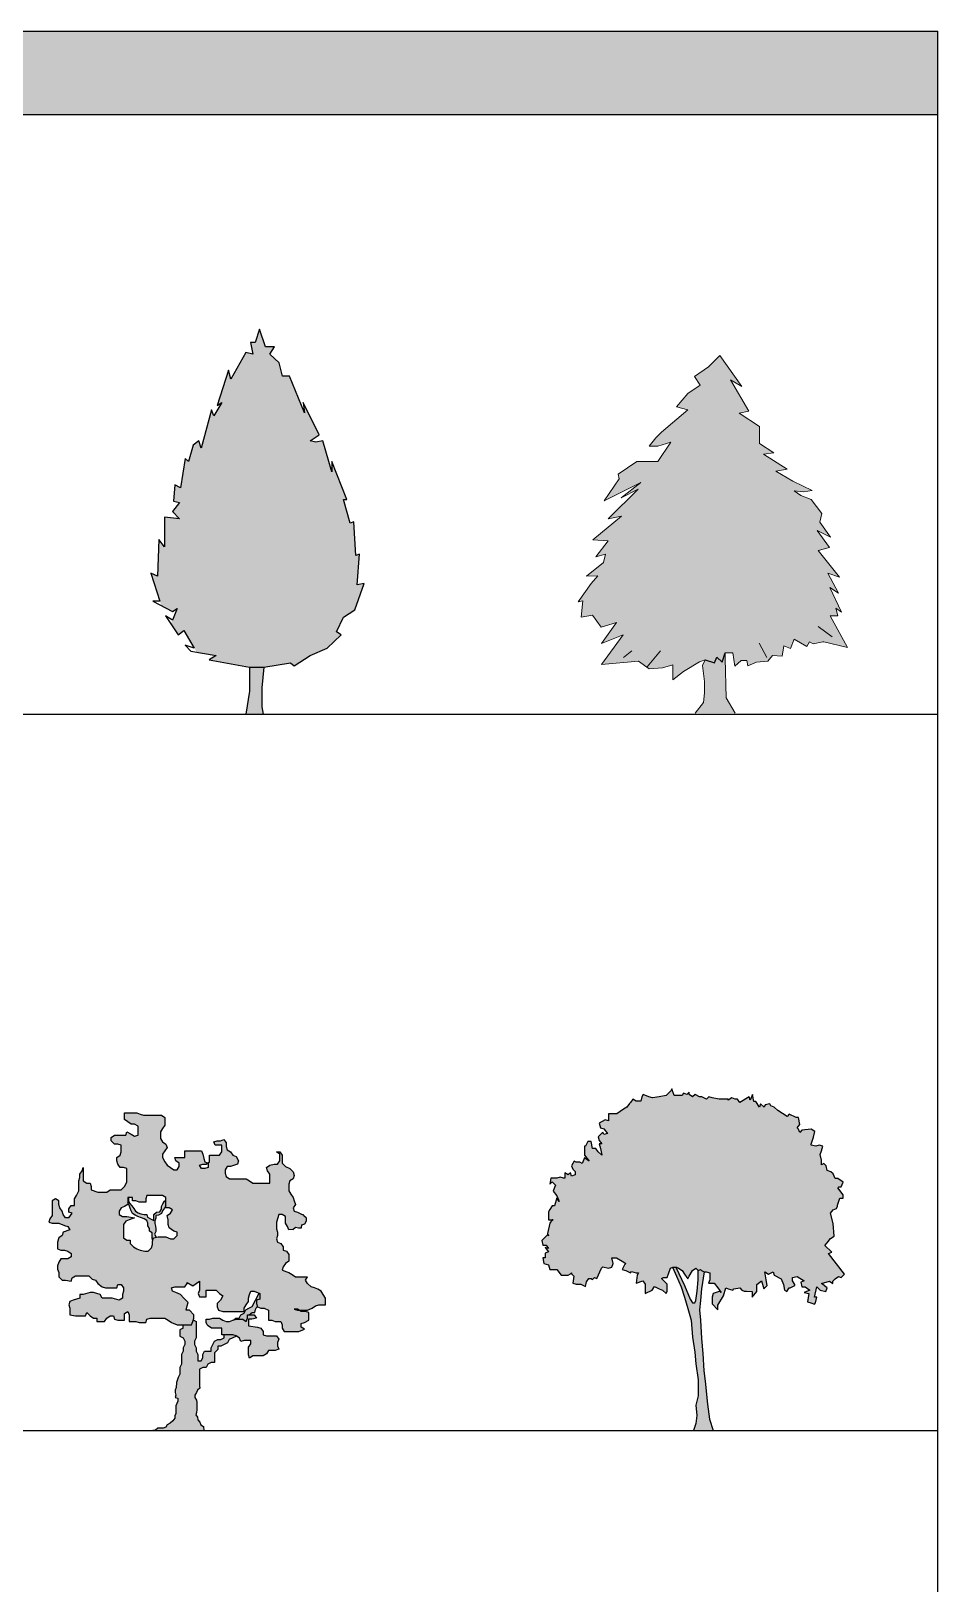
# Model space of a CAD drawing. Header units: millimetres. Extents: x 25265 to 188445, y 114168 to 192046.
# Drawn here: x 165707 to 188445, y 153107 to 192046 of the extents above; entities that cross this region are included whole.
import ezdxf

# ---------------------------------------------------------------- set-up
doc = ezdxf.new("R2010")
doc.units = ezdxf.units.MM
doc.layers.add('www.cad-blocks.net', color=7, linetype='Continuous')

# ---------------------------------------------------------------- blocks, each defined once
blk = doc.blocks.new('A$C2FC50018')
h = blk.add_hatch(color=256)
h.set_gradient(color1=(42, 68, 34), color2=(61, 47, 0), tint=1, name='INVCYLINDER')
h.paths.add_polyline_path([(748, 5677), (604, 5751), (575, 5345), (719, 5309), (546, 5087), (719, 4903), (345, 4940), (345, 4203), (201, 4387), (173, 3465), (0, 3539), (266, 2728), (546, 2581), (661, 2654), (509, 2265), (690, 1991), (834, 2101), (1151, 1560), (1639, 1475), (1467, 1364), (2477, 1183), (2837, 1183), (3508, 1290), (3594, 1217), (3997, 1475), (4428, 1659), (4773, 1991), (4658, 2064), (4831, 2433), (5119, 2617), (5349, 3281), (5176, 3244), (5234, 4018), (5147, 3981), (5090, 4829), (5004, 4792), (4831, 5382), (4917, 5382), (4543, 6341), (4543, 6083), (4313, 6857), (4141, 6820), (3997, 6857), (4227, 7004), (3825, 7815), (3853, 7557), (3479, 8479), (3307, 8479), (3221, 8811), (2991, 9032), (3106, 9216), (2876, 9216), (2732, 9659), (2617, 9327), (2502, 9327), (2559, 9032), (2387, 9069), (2013, 8405), (1955, 8626), (1668, 7742), (1783, 7815), (1582, 7484), (1524, 7631), (1265, 6673), (1208, 6857), (1064, 6746), (949, 6341), (863, 6415)])
h = blk.add_hatch(color=256)
h.set_gradient(color1=(107, 54, 0), one_color=1, tint=1, name='INVCYLINDER')
h.paths.add_polyline_path([(2837, 1183), (2477, 1183), (2477, 583), (2387, 0), (2818, 0), (2789, 184), (2789, 664)])
blk.add_lwpolyline([(2477, 1183), (2837, 1183), (3508, 1290), (3594, 1217), (3997, 1475), (4428, 1659), (4773, 1991), (4658, 2064), (4831, 2433), (5119, 2617), (5349, 3281), (5176, 3244), (5234, 4018), (5147, 3981), (5090, 4829), (5004, 4792), (4831, 5382), (4917, 5382), (4543, 6341), (4543, 6083), (4313, 6857), (4141, 6820), (3997, 6857), (4227, 7004), (3825, 7815), (3853, 7557), (3479, 8479), (3307, 8479), (3221, 8811), (2991, 9032), (3106, 9216), (2876, 9216), (2732, 9659), (2617, 9327), (2502, 9327), (2559, 9032), (2387, 9069), (2013, 8405), (1955, 8626), (1668, 7742), (1783, 7815), (1582, 7484), (1524, 7631), (1265, 6673), (1208, 6857), (1064, 6746), (949, 6341), (863, 6415), (748, 5677), (604, 5751), (575, 5345), (719, 5309), (546, 5087), (719, 4903), (345, 4940), (345, 4203), (201, 4387), (173, 3465), (0, 3539), (230, 2839), (58, 2839), (546, 2581), (661, 2654), (546, 2359), (374, 2470), (690, 1991), (834, 2101), (1093, 1659), (863, 1733), (1006, 1585), (1639, 1475), (1467, 1364)], close=True)
for points in [[(2477, 1183), (2477, 583), (2387, 0)], [(2837, 1183), (2789, 664), (2789, 184), (2818, 0)]]:
    blk.add_lwpolyline(points)
blk = doc.blocks.new('A$C4B735F66')
h = blk.add_hatch(color=256)
h.set_gradient(color1=(42, 68, 34), color2=(61, 47, 0), tint=1, name='INVCYLINDER')
h.paths.add_polyline_path([(753, 4872), (1086, 4943), (369, 4345), (757, 4320), (447, 3916), (685, 3986), (639, 3775), (213, 3438), (499, 3440), (330, 3248), (0, 2789), (122, 2817), (78, 2408), (363, 2458), (584, 2154), (964, 2272), (587, 1745), (1130, 1967), (591, 1221), (1516, 1303), (1783, 1114), (2117, 1138), (2375, 1214), (2378, 833), (2642, 1046), (3042, 1288), (3184, 1337), (3420, 1260), (3482, 1403), (3612, 1277), (3687, 1511), (3878, 1512), (3928, 1179), (4090, 1323), (4233, 1324), (4261, 1182), (4472, 1279), (4758, 1301), (4879, 1445), (5117, 1427), (5163, 1686), (5327, 1619), (5420, 1858), (5735, 1670), (5802, 1786), (5898, 1739), (6151, 1792), (6757, 1650), (6322, 2437), (6512, 2438), (6463, 2629), (6607, 2534), (6316, 3152), (6535, 3011), (6266, 3506), (6552, 3412), (6023, 4076), (6308, 4153), (5998, 4579), (6333, 4412), (6065, 4791), (6111, 5009), (5849, 5361), (5583, 5454), (5419, 5576), (5657, 5550), (5868, 5579), (5390, 5814), (4959, 6069), (5244, 6119), (4649, 6496), (4907, 6525), (4551, 6760), (4548, 7189), (4042, 7519), (4280, 7569), (3824, 8355), (4111, 8187), (3554, 8972), (3270, 8684), (2918, 8443), (3062, 8226), (2751, 8013), (2467, 7677), (2754, 7604), (2091, 7048), (1949, 6903), (1787, 6691), (1999, 6693), (2331, 6791), (2002, 6311), (1477, 6307), (1003, 5990), (1031, 5875), (654, 5320), (1577, 5784), (1083, 5399), (1510, 5613)])
h = blk.add_hatch(color=256)
h.set_gradient(color1=(107, 54, 0), one_color=1, tint=1, name='INVCYLINDER')
h.paths.add_polyline_path([(3168, 792), (3170, 506), (3145, 267), (2936, 0), (3937, 0), (3716, 387), (3688, 1368), (3687, 1511), (3612, 1277), (3482, 1403), (3420, 1260), (3184, 1337), (3117, 1193)])
at = {"lineweight": 0}
for p, q in [((3270, 8684), (3554, 8972)), ((3554, 8972), (4111, 8187)), ((2918, 8443), (3270, 8684)), ((2751, 8013), (3062, 8226)), ((3062, 8226), (2918, 8443)), ((3824, 8355), (4280, 7569)), ((4111, 8187), (3824, 8355)), ((2467, 7677), (2751, 8013)), ((2091, 7048), (2754, 7604)), ((2754, 7604), (2467, 7677)), ((4280, 7569), (4042, 7519)), ((4042, 7519), (4548, 7189)), ((1949, 6903), (2091, 7048)), ((4548, 7189), (4551, 6760)), ((1787, 6691), (1949, 6903)), ((1999, 6693), (1787, 6691)), ((2331, 6791), (1999, 6693)), ((2002, 6311), (2331, 6791)), ((4551, 6760), (4907, 6525)), ((1003, 5990), (1477, 6307)), ((1477, 6307), (2002, 6311)), ((4907, 6525), (4649, 6496)), ((4649, 6496), (5244, 6119)), ((654, 5320), (1031, 5875)), ((1031, 5875), (1003, 5990)), ((5244, 6119), (4959, 6069)), ((4959, 6069), (5390, 5814)), ((1577, 5784), (654, 5320)), ((753, 4872), (1510, 5613)), ((1083, 5399), (1577, 5784)), ((1510, 5613), (1083, 5399)), ((5390, 5814), (5868, 5579)), ((5419, 5576), (5583, 5454)), ((5657, 5550), (5419, 5576)), ((5583, 5454), (5849, 5361)), ((5868, 5579), (5657, 5550)), ((5849, 5361), (6111, 5009)), ((369, 4345), (1086, 4943)), ((1086, 4943), (753, 4872)), ((6111, 5009), (6065, 4791)), ((6065, 4791), (6333, 4412)), ((757, 4320), (369, 4345)), ((447, 3916), (757, 4320)), ((5998, 4579), (6308, 4153)), ((6333, 4412), (5998, 4579)), ((685, 3986), (447, 3916)), ((639, 3775), (685, 3986)), ((6308, 4153), (6023, 4076)), ((6023, 4076), (6552, 3412)), ((213, 3438), (639, 3775)), ((6266, 3506), (6535, 3011)), ((6552, 3412), (6266, 3506)), ((0, 2789), (330, 3248)), ((499, 3440), (213, 3438)), ((330, 3248), (499, 3440)), ((6316, 3152), (6607, 2534)), ((6535, 3011), (6316, 3152)), ((122, 2817), (0, 2789)), ((78, 2408), (122, 2817)), ((363, 2458), (78, 2408)), ((584, 2154), (363, 2458)), ((6512, 2438), (6322, 2437)), ((6322, 2437), (6757, 1650)), ((6463, 2629), (6512, 2438)), ((6607, 2534), (6463, 2629)), ((964, 2272), (584, 2154)), ((587, 1745), (964, 2272)), ((587, 1745), (1130, 1967)), ((591, 1221), (1130, 1967)), ((6017, 2169), (6373, 1913)), ((1138, 1392), (1351, 1560)), ((1735, 1162), (2066, 1566)), ((4543, 1756), (4736, 1396)), ((5163, 1686), (5117, 1427)), ((5327, 1619), (5163, 1686)), ((5420, 1858), (5327, 1619)), ((5735, 1670), (5420, 1858)), ((5802, 1786), (5735, 1670)), ((5898, 1739), (5802, 1786)), ((6136, 1789), (5898, 1739)), ((6163, 1789), (6136, 1789)), ((6757, 1650), (6163, 1789)), ((1516, 1303), (591, 1221)), ((1783, 1114), (1516, 1303)), ((2375, 1214), (2117, 1138)), ((2378, 833), (2375, 1214)), ((3042, 1288), (2642, 1046)), ((3184, 1337), (3042, 1288)), ((3117, 1193), (3184, 1337)), ((3168, 792), (3117, 1193)), ((3878, 1512), (3687, 1511)), ((3687, 1511), (3688, 1368)), ((3688, 1368), (3716, 387)), ((3928, 1179), (3878, 1512)), ((4090, 1323), (3928, 1179)), ((4233, 1324), (4090, 1323)), ((4261, 1182), (4233, 1324)), ((4472, 1279), (4261, 1182)), ((4758, 1301), (4472, 1279)), ((4879, 1445), (4758, 1301)), ((5117, 1427), (4879, 1445)), ((2117, 1138), (1783, 1114)), ((2642, 1046), (2378, 833)), ((3170, 506), (3168, 792)), ((3145, 267), (3170, 506)), ((2936, 0), (3145, 267)), ((3716, 387), (3937, 0))]:
    blk.add_line(p, q, dxfattribs=at)
for p, q in [((3184, 1337), (3420, 1260)), ((3420, 1260), (3482, 1403)), ((3482, 1403), (3612, 1277)), ((3612, 1277), (3687, 1511))]:
    blk.add_line(p, q)
blk = doc.blocks.new('A$C5DE01B51')
h = blk.add_hatch(color=256)
h.set_gradient(color1=(42, 68, 34), color2=(61, 47, 0), tint=1, name='INVSPHERICAL')
h.paths.add_polyline_path([(5710, 5227), (5766, 5422), (5850, 5422), (5934, 5366), (5934, 5199), (5990, 5115), (6018, 5031), (6120, 5044), (6192, 5101), (6264, 5087), (6335, 5087), (6350, 5159), (6422, 5187), (6465, 5259), (6465, 5331), (6393, 5388), (6382, 5422), (6354, 5422), (6242, 5478), (6158, 5506), (6130, 5590), (6186, 5674), (6158, 5758), (6130, 5842), (6074, 5926), (6018, 6010), (6018, 6177), (6046, 6261), (6130, 6317), (6158, 6401), (6130, 6485), (6046, 6569), (5934, 6625), (5850, 6709), (5850, 6904), (5794, 6988), (5710, 6988), (5794, 6932), (5794, 6765), (5738, 6681), (5654, 6681), (5542, 6653), (5458, 6597), (5486, 6513), (5542, 6429), (5542, 6205), (5122, 6205), (5038, 6261), (4954, 6317), (4534, 6317), (4450, 6373), (4422, 6457), (4422, 6541), (4478, 6625), (4562, 6625), (4730, 6681), (4758, 6765), (4702, 6876), (4618, 6904), (4562, 6988), (4478, 7044), (4450, 7128), (4450, 7212), (4394, 7296), (4310, 7268), (4226, 7268), (4142, 7240), (4170, 7156), (4338, 7156), (4338, 6988), (4282, 6904), (4030, 6904), (4030, 6737), (3993, 6712), (4002, 6709), (4002, 6597), (3918, 6569), (3835, 6569), (3779, 6653), (3862, 6681), (3946, 6681), (3993, 6712), (3918, 6737), (3890, 6821), (3862, 6932), (3835, 7016), (3415, 7016), (3415, 6849), (3163, 6849), (3191, 6765), (3275, 6709), (3275, 6625), (3219, 6541), (3135, 6541), (2967, 6653), (2911, 6737), (2855, 6849), (2855, 6932), (2911, 7016), (2967, 7100), (2939, 7184), (2855, 7240), (2799, 7324), (2799, 7492), (2855, 7576), (2911, 7659), (2911, 7855), (2827, 7911), (2379, 7911), (2295, 7939), (2211, 7967), (1903, 7967), (1903, 7799), (1987, 7743), (2071, 7687), (2155, 7687), (2239, 7631), (2239, 7408), (2155, 7380), (2071, 7436), (1959, 7492), (1931, 7408), (1651, 7408), (1567, 7352), (1567, 7268), (1651, 7184), (1735, 7184), (1819, 7156), (1819, 6988), (1791, 6904), (1707, 6849), (1707, 6765), (1735, 6681), (1791, 6597), (1875, 6597), (1959, 6569), (1959, 6233), (1903, 6121), (1819, 6038), (1539, 6038), (1455, 5982), (1232, 5982), (1064, 6038), (1064, 6121), (1036, 6205), (952, 6205), (868, 6261), (868, 6597), (840, 6513), (784, 6429), (784, 6345), (756, 6261), (756, 6010), (700, 5898), (644, 5814), (644, 5646), (560, 5646), (504, 5562), (504, 5478), (588, 5450), (504, 5338), (420, 5338), (364, 5422), (336, 5506), (280, 5590), (252, 5674), (252, 5758), (168, 5814), (84, 5758), (84, 5394), (28, 5311), (0, 5227), (84, 5199), (252, 5199), (392, 5143), (476, 5115), (532, 5031), (364, 4975), (336, 4891), (252, 4835), (224, 4723), (224, 4556), (308, 4528), (392, 4528), (476, 4500), (560, 4444), (560, 4360), (476, 4304), (308, 4304), (252, 4220), (224, 4136), (224, 4052), (252, 3968), (252, 3856), (336, 3773), (420, 3773), (560, 3745), (588, 3828), (672, 3884), (1008, 3884), (1092, 3801), (1176, 3773), (1232, 3689), (1343, 3605), (1427, 3577), (1707, 3577), (1735, 3661), (1819, 3661), (1875, 3577), (1875, 3493), (1847, 3409), (1847, 3325), (1763, 3269), (1595, 3325), (1343, 3325), (1287, 3409), (1120, 3465), (1036, 3465), (868, 3409), (784, 3409), (784, 3325), (616, 3269), (532, 3241), (504, 3157), (532, 3073), (532, 2906), (672, 2878), (924, 2878), (952, 2962), (1036, 2878), (1120, 2822), (1204, 2822), (1204, 2738), (1399, 2738), (1455, 2822), (1539, 2878), (1623, 2878), (1651, 2794), (1735, 2766), (1903, 2766), (1903, 2934), (1987, 2990), (2015, 2906), (2015, 2738), (2183, 2738), (2267, 2710), (2435, 2710), (2463, 2794), (2547, 2822), (2911, 2822), (2995, 2766), (3079, 2710), (3219, 2654), (3583, 2654), (3611, 2738), (3639, 2822), (3639, 2906), (3527, 3018), (3443, 3018), (3471, 3129), (3499, 3213), (3387, 3325), (3303, 3409), (3191, 3465), (3107, 3493), (3079, 3577), (3163, 3605), (3415, 3605), (3471, 3689), (3471, 3717), (3618, 3629), (3779, 3745), (3779, 3521), (3751, 3437), (3779, 3353), (3946, 3353), (3946, 3521), (4198, 3521), (4282, 3437), (4366, 3381), (4310, 3269), (4226, 3185), (4226, 3101), (4254, 3018), (4366, 2990), (4898, 2990), (4898, 3073), (4954, 3157), (5010, 3241), (5010, 3325), (5038, 3409), (5066, 3493), (5150, 3493), (5290, 3437), (5290, 3297), (5206, 3269), (5206, 3185), (5234, 3101), (5318, 3073), (5402, 3073), (5514, 3018), (5514, 2766), (5598, 2766), (5682, 2738), (5822, 2738), (5850, 2654), (5850, 2570), (5906, 2486), (6270, 2486), (6410, 2542), (6326, 2598), (6326, 2682), (6410, 2710), (6521, 2766), (6521, 2962), (6437, 2990), (6326, 2990), (6284, 3018), (6242, 3018), (6158, 3045), (6242, 3045), (6284, 3018), (6493, 3018), (6605, 3073), (6689, 3129), (6773, 3157), (6941, 3157), (6941, 3325), (6885, 3409), (6829, 3493), (6745, 3549), (6661, 3577), (6577, 3605), (6493, 3689), (6437, 3773), (6493, 3856), (6186, 3856), (6102, 3912), (6018, 3968), (5850, 4024), (5878, 4108), (5934, 4192), (6018, 4248), (6018, 4416), (5962, 4500), (5878, 4528), (5878, 4611), (5822, 4695), (5738, 4723), (5710, 4807), (5738, 4891), (5738, 4975), (5710, 5059)])
h.paths.add_polyline_path([(3219, 4975), (3219, 4891), (3135, 4807), (3051, 4807), (2939, 4863), (2743, 4863), (2631, 4835), (2603, 4751), (2603, 4667), (2575, 4583), (2491, 4500), (2407, 4500), (2295, 4528), (2211, 4556), (2127, 4611), (2043, 4695), (2043, 4779), (1959, 4779), (1875, 4835), (1875, 5171), (1931, 5255), (2015, 5283), (2155, 5338), (1959, 5366), (1847, 5366), (1763, 5422), (1763, 5506), (1819, 5590), (1903, 5618), (1987, 5674), (1987, 5842), (2099, 5842), (2099, 5758), (2183, 5758), (2267, 5730), (2435, 5730), (2435, 5814), (2463, 5898), (2687, 5898), (2855, 5898), (2939, 5842), (2939, 5590), (3023, 5590), (3107, 5534), (3051, 5450), (2967, 5394), (2995, 5283), (2995, 5171), (3023, 5087), (3135, 5003)], flags=16)
h = blk.add_hatch(color=256)
h.set_gradient(color1=(107, 54, 0), one_color=1, tint=1, name='INVCYLINDER')
h.paths.add_polyline_path([(2663, 5191), (2663, 5258), (2690, 5326), (2690, 5393), (2757, 5406), (2825, 5447), (2852, 5514), (2905, 5582), (2939, 5637), (2939, 5782), (2905, 5757), (2865, 5689), (2825, 5622), (2825, 5555), (2784, 5487), (2703, 5474), (2636, 5420), (2636, 5272), (2568, 5299), (2474, 5353), (2461, 5420), (2393, 5420), (2312, 5433), (2245, 5460), (2177, 5501), (2137, 5568), (2083, 5635), (2029, 5703), (2002, 5770), (2002, 5842), (1987, 5842), (1987, 5716), (2016, 5649), (2043, 5582), (2070, 5514), (2097, 5447), (2164, 5406), (2231, 5366), (2326, 5339), (2393, 5312), (2461, 5272), (2488, 5204), (2488, 5137), (2528, 5070), (2528, 5002), (2595, 4962), (2595, 4827), (2608, 4766), (2631, 4835), (2697, 4852), (2649, 4922), (2690, 4989), (2690, 5056), (2676, 5124)])
h = blk.add_hatch(color=256)
h.set_gradient(color1=(107, 54, 0), one_color=1, tint=1, name='INVCYLINDER')
h.paths.add_polyline_path([(5101, 2964), (5172, 2964), (5187, 3036), (5215, 3107), (5232, 3107), (5206, 3185), (5206, 3269), (5290, 3297), (5290, 3437), (5273, 3444), (5105, 3109), (5022, 3067), (4940, 3026), (4898, 2943), (4816, 2902), (4774, 2820), (4692, 2820), (4644, 2775), (4702, 2794), (4870, 2794), (4954, 2738), (4982, 2822), (4982, 2906), (5028, 2906)])
h = blk.add_hatch(color=256)
h.set_gradient(color1=(107, 54, 0), one_color=1, tint=1, name='INVCYLINDER')
h.paths.add_polyline_path([(3328, 1664), (3287, 1581), (3287, 1416), (3245, 1333), (3204, 1210), (3196, 1077), (3172, 1015), (3172, 953), (3184, 891), (3172, 829), (3234, 817), (3234, 742), (3209, 681), (3184, 619), (3184, 433), (3159, 371), (3159, 309), (3110, 247), (3048, 186), (2974, 148), (2936, 87), (2874, 62), (2738, 62), (2676, 12), (2614, 0), (3890, 0), (3878, 99), (3816, 148), (3791, 210), (3741, 272), (3729, 334), (3692, 396), (3704, 458), (3717, 520), (3717, 705), (3704, 767), (3667, 829), (3667, 891), (3704, 953), (3729, 1015), (3791, 1064), (3783, 1127), (3783, 1540), (3865, 1581), (3948, 1581), (3989, 1664), (4072, 1705), (4155, 1705), (4155, 1953), (4237, 2035), (4237, 2118), (4320, 2118), (4402, 2159), (4485, 2200), (4526, 2283), (4705, 2372), (4702, 2374), (4618, 2402), (4402, 2402), (4402, 2324), (4320, 2283), (4237, 2283), (4155, 2242), (4113, 2159), (4072, 2076), (4072, 1994), (3907, 1994), (3865, 1911), (3865, 1829), (3824, 1746), (3741, 1746), (3741, 1911), (3700, 1994), (3700, 2076), (3659, 2159), (3659, 2242), (3700, 2324), (3700, 2737), (3623, 2775), (3611, 2738), (3583, 2654), (3369, 2654), (3369, 2572), (3287, 2531), (3287, 2365), (3369, 2324), (3411, 2242), (3411, 2159), (3369, 2076), (3369, 1994), (3328, 1911)])
h = blk.add_hatch(color=256)
h.set_gradient(color1=(42, 68, 34), color2=(61, 47, 0), tint=1, name='INVSPHERICAL')
h.paths.add_polyline_path([(5010, 2626), (5010, 2794), (5094, 2794), (5206, 2822), (5150, 2906), (4982, 2906), (4982, 2822), (4954, 2738), (4870, 2794), (4702, 2794), (4618, 2766), (4534, 2738), (4450, 2738), (4366, 2766), (4282, 2822), (4114, 2822), (4030, 2794), (3946, 2794), (3946, 2710), (3974, 2654), (4002, 2626), (4086, 2570), (4338, 2570), (4338, 2402), (4618, 2402), (4702, 2374), (4786, 2318), (4814, 2235), (4898, 2263), (5066, 2263), (5066, 2179), (5010, 2095), (5010, 1899), (5038, 1815), (5122, 1871), (5374, 1871), (5458, 1927), (5514, 2011), (5682, 2011), (5766, 2039), (5738, 2123), (5738, 2207), (5766, 2290), (5710, 2374), (5458, 2374), (5374, 2402), (5374, 2486), (5318, 2570), (5234, 2598)])
for p, q in [((504, 5338), (588, 5450)), ((6120, 5044), (6192, 5101)), ((6192, 5101), (6264, 5087)), ((6264, 5087), (6335, 5087)), ((6335, 5087), (6350, 5159)), ((6350, 5159), (6422, 5187)), ((6393, 5388), (6382, 5422)), ((6465, 5331), (6393, 5388)), ((6422, 5187), (6465, 5259)), ((6465, 5259), (6465, 5331)), ((3369, 2572), (3369, 2654)), ((3974, 2654), (3946, 2710))]:
    blk.add_line(p, q)
for points in [[(588, 5450), (504, 5478), (504, 5562), (560, 5646), (644, 5646), (644, 5814), (700, 5898), (756, 6010), (756, 6261), (784, 6345), (784, 6429), (840, 6513), (868, 6597), (868, 6261), (952, 6205), (1036, 6205), (1064, 6121), (1064, 6038), (1232, 5982), (1455, 5982), (1539, 6038), (1819, 6038), (1903, 6121), (1959, 6233), (1959, 6569), (1875, 6597), (1791, 6597), (1735, 6681), (1707, 6765), (1707, 6849), (1791, 6904), (1819, 6988), (1819, 7156), (1735, 7184), (1651, 7184), (1567, 7268), (1567, 7352), (1651, 7408), (1931, 7408), (1959, 7492), (2071, 7436), (2155, 7380), (2239, 7408), (2239, 7631), (2155, 7687), (2071, 7687), (1987, 7743), (1903, 7799), (1903, 7967), (2211, 7967), (2295, 7939), (2379, 7911), (2827, 7911), (2911, 7855), (2911, 7659), (2855, 7576), (2799, 7492), (2799, 7324), (2855, 7240), (2939, 7184), (2967, 7100), (2911, 7016), (2855, 6932), (2855, 6849), (2911, 6737), (2967, 6653), (3135, 6541), (3219, 6541), (3275, 6625), (3275, 6709), (3191, 6765), (3163, 6849), (3415, 6849), (3415, 7016), (3835, 7016), (3862, 6932), (3890, 6821), (3918, 6737), (4002, 6709), (4002, 6597), (3918, 6569), (3835, 6569), (3779, 6653), (3862, 6681), (3946, 6681), (4030, 6737), (4030, 6904), (4282, 6904), (4338, 6988), (4338, 7156), (4170, 7156), (4142, 7240), (4226, 7268), (4310, 7268), (4394, 7296), (4450, 7212), (4450, 7128), (4478, 7044), (4562, 6988), (4618, 6904), (4702, 6876), (4758, 6765), (4730, 6681), (4562, 6625), (4478, 6625), (4422, 6541), (4422, 6457), (4450, 6373), (4534, 6317), (4954, 6317), (5038, 6261), (5122, 6205), (5542, 6205), (5542, 6429), (5486, 6513), (5458, 6597), (5542, 6653), (5654, 6681), (5738, 6681), (5794, 6765), (5794, 6932), (5710, 6988), (5794, 6988), (5850, 6904), (5850, 6709), (5934, 6625), (6046, 6569), (6130, 6485), (6158, 6401), (6130, 6317), (6046, 6261), (6018, 6177), (6018, 6010), (6074, 5926), (6130, 5842), (6158, 5758), (6186, 5674), (6130, 5590), (6158, 5506), (6242, 5478), (6354, 5422), (6382, 5422)], [(2687, 5898), (2463, 5898), (2435, 5814), (2435, 5730), (2267, 5730), (2183, 5758), (2099, 5758), (2099, 5842), (1987, 5842), (1987, 5674), (1903, 5618), (1819, 5590), (1763, 5506), (1763, 5422), (1847, 5366), (1959, 5366), (2155, 5338), (2015, 5283), (1931, 5255), (1875, 5171), (1875, 4835), (1959, 4779), (2043, 4779), (2043, 4695), (2127, 4611), (2211, 4556), (2295, 4528), (2407, 4500), (2491, 4500), (2575, 4583), (2603, 4667), (2603, 4751), (2631, 4835), (2743, 4863), (2939, 4863), (3051, 4807), (3135, 4807), (3219, 4891), (3219, 4975), (3135, 5003), (3023, 5087), (2995, 5171), (2995, 5283), (2967, 5394), (3051, 5450), (3107, 5534), (3023, 5590), (2939, 5590), (2939, 5842), (2855, 5898), (2687, 5898)], [(2002, 5842), (2002, 5770), (2029, 5703), (2083, 5635), (2137, 5568), (2177, 5501), (2245, 5460), (2312, 5433), (2393, 5420), (2461, 5420), (2474, 5353), (2568, 5299), (2636, 5272), (2636, 5420), (2703, 5474), (2784, 5487), (2825, 5555), (2825, 5622), (2865, 5689), (2905, 5757), (2939, 5782)], [(504, 5338), (420, 5338), (364, 5422), (336, 5506), (280, 5590), (252, 5674), (252, 5758), (168, 5814), (84, 5758), (84, 5394), (28, 5311), (0, 5227), (84, 5199), (252, 5199), (392, 5143), (476, 5115), (532, 5031), (364, 4975), (336, 4891), (252, 4835), (224, 4723), (224, 4556), (308, 4528), (392, 4528), (476, 4500), (560, 4444), (560, 4360), (476, 4304), (308, 4304), (252, 4220), (224, 4136), (224, 4052), (252, 3968), (252, 3856), (336, 3773), (420, 3773), (560, 3745), (588, 3828), (672, 3884), (1008, 3884), (1092, 3801), (1176, 3773), (1232, 3689), (1343, 3605), (1427, 3577), (1707, 3577), (1735, 3661), (1819, 3661), (1875, 3577), (1875, 3493), (1847, 3409), (1847, 3325), (1763, 3269), (1595, 3325), (1343, 3325), (1287, 3409), (1120, 3465), (1036, 3465), (868, 3409), (784, 3409), (784, 3325), (616, 3269), (532, 3241), (504, 3157), (532, 3073), (532, 2906), (672, 2878), (924, 2878), (952, 2962), (1036, 2878), (1120, 2822), (1204, 2822), (1204, 2738), (1399, 2738), (1455, 2822), (1539, 2878), (1623, 2878), (1651, 2794), (1735, 2766), (1903, 2766), (1903, 2934), (1987, 2990), (2015, 2906), (2015, 2738), (2183, 2738), (2267, 2710), (2435, 2710), (2463, 2794), (2547, 2822), (2911, 2822), (2995, 2766), (3079, 2710), (3219, 2654), (3583, 2654), (3611, 2738), (3639, 2822), (3639, 2906), (3527, 3018), (3443, 3018), (3471, 3129), (3499, 3213), (3387, 3325), (3303, 3409), (3191, 3465), (3107, 3493), (3079, 3577), (3163, 3605), (3415, 3605), (3471, 3689), (3471, 3717), (3618, 3629), (3779, 3745), (3779, 3521), (3751, 3437), (3779, 3353), (3946, 3353), (3946, 3521), (4198, 3521), (4282, 3437), (4366, 3381), (4310, 3269), (4226, 3185), (4226, 3101), (4254, 3018), (4366, 2990), (4898, 2990), (4898, 3073), (4954, 3157), (5010, 3241), (5010, 3325), (5038, 3409), (5066, 3493), (5150, 3493), (5290, 3437), (5290, 3297), (5206, 3269), (5206, 3185), (5234, 3101), (5318, 3073), (5402, 3073), (5514, 3018), (5514, 2766), (5598, 2766), (5682, 2738), (5822, 2738), (5850, 2654), (5850, 2570), (5906, 2486), (6270, 2486), (6410, 2542), (6326, 2598), (6326, 2682), (6410, 2710), (6521, 2766), (6521, 2962), (6437, 2990), (6326, 2990), (6242, 3045), (6158, 3045), (6242, 3018), (6493, 3018), (6605, 3073), (6689, 3129), (6773, 3157), (6941, 3157), (6941, 3325), (6885, 3409), (6829, 3493), (6745, 3549), (6661, 3577), (6577, 3605), (6493, 3689), (6437, 3773), (6493, 3856)], [(2608, 4766), (2595, 4827), (2595, 4962), (2528, 5002), (2528, 5070), (2488, 5137), (2488, 5204), (2461, 5272), (2393, 5312), (2326, 5339), (2231, 5366), (2164, 5406), (2097, 5447), (2070, 5514), (2043, 5582), (2016, 5649), (1987, 5716)], [(2939, 5637), (2905, 5582), (2852, 5514), (2825, 5447), (2757, 5406), (2690, 5393), (2690, 5326), (2663, 5258), (2663, 5191), (2676, 5124), (2690, 5056), (2690, 4989), (2649, 4922), (2697, 4852)], [(6120, 5044), (6018, 5031), (5990, 5115), (5934, 5199), (5934, 5366), (5850, 5422), (5766, 5422), (5710, 5227), (5710, 5059), (5738, 4975), (5738, 4891), (5710, 4807), (5738, 4723), (5822, 4695), (5878, 4611), (5878, 4528), (5962, 4500), (6018, 4416), (6018, 4248), (5934, 4192), (5878, 4108), (5850, 4024), (6018, 3968), (6102, 3912), (6186, 3856), (6493, 3856)], [(4644, 2775), (4692, 2820), (4774, 2820), (4816, 2902), (4898, 2943), (4940, 3026), (5022, 3067), (5105, 3109), (5273, 3444)], [(3623, 2775), (3700, 2737), (3700, 2324), (3659, 2242), (3659, 2159), (3700, 2076), (3700, 1994), (3741, 1911), (3741, 1746), (3824, 1746), (3865, 1829), (3865, 1911), (3907, 1994), (4072, 1994), (4072, 2076), (4113, 2159), (4155, 2242), (4237, 2283), (4320, 2283), (4402, 2324), (4402, 2407)], [(3946, 2710), (3946, 2794), (4030, 2794), (4114, 2822), (4282, 2822), (4366, 2766), (4450, 2738), (4534, 2738), (4618, 2766), (4702, 2794), (4870, 2794), (4954, 2738), (4982, 2822), (4982, 2906), (5150, 2906), (5206, 2822), (5094, 2794), (5010, 2794), (5010, 2626), (5234, 2598), (5318, 2570), (5374, 2486), (5374, 2402), (5458, 2374), (5710, 2374), (5766, 2290), (5738, 2207), (5738, 2123), (5766, 2039), (5682, 2011), (5514, 2011), (5458, 1927), (5374, 1871), (5122, 1871), (5038, 1815), (5010, 1899), (5010, 2095), (5066, 2179), (5066, 2263), (4898, 2263), (4814, 2235), (4786, 2318), (4702, 2374), (4618, 2402), (4338, 2402), (4338, 2570), (4086, 2570), (4002, 2626), (3974, 2654)], [(5029, 2907), (5101, 2964), (5172, 2964), (5187, 3036), (5215, 3107), (5230, 3107)], [(3369, 2572), (3287, 2531), (3287, 2365), (3369, 2324), (3411, 2242), (3411, 2159), (3369, 2076), (3369, 1994), (3328, 1911), (3328, 1664), (3287, 1581), (3287, 1416), (3245, 1333), (3204, 1210)], [(4705, 2372), (4526, 2283), (4485, 2200), (4402, 2159), (4320, 2118), (4237, 2118), (4237, 2035), (4155, 1953), (4155, 1705), (4072, 1705), (3989, 1664), (3948, 1581), (3865, 1581), (3783, 1540), (3783, 1127)], [(3204, 1210), (3196, 1077), (3172, 1015), (3172, 953), (3184, 891), (3172, 829), (3234, 817), (3234, 742), (3209, 681), (3184, 619), (3184, 433), (3159, 371), (3159, 309), (3110, 247), (3048, 186), (2974, 148), (2936, 87), (2874, 62), (2738, 62), (2676, 12), (2614, 0)], [(3783, 1127), (3791, 1064), (3729, 1015), (3704, 953), (3667, 891), (3667, 829), (3704, 767), (3717, 705), (3717, 520), (3704, 458), (3692, 396), (3729, 334), (3741, 272), (3791, 210), (3816, 148), (3878, 99), (3890, 0)]]:
    blk.add_lwpolyline(points)
blk = doc.blocks.new('A$C642E796E')
h = blk.add_hatch(color=256)
h.set_gradient(color1=(42, 68, 34), color2=(61, 47, 0), tint=1, name='INVSPHERICAL')
h.paths.add_polyline_path([(6468, 7476), (6438, 7562), (6408, 7592), (6468, 7677), (6438, 7849), (6382, 7849), (6207, 7938), (6151, 7879), (5920, 8024), (5832, 8110), (5746, 8140), (5716, 8196), (5601, 8170), (5574, 8110), (5485, 8196), (5459, 8110), (5370, 8256), (5314, 8256), (5284, 8427), (5228, 8285), (5198, 8371), (4967, 8226), (4908, 8312), (4852, 8312), (4766, 8342), (4677, 8286), (4677, 8312), (4562, 8312), (4446, 8312), (4275, 8342), (4189, 8372), (4130, 8313), (4014, 8372), (3958, 8372), (3843, 8428), (3783, 8372), (3698, 8428), (3698, 8488), (3638, 8429), (3552, 8458), (3523, 8402), (3322, 8402), (3266, 8574), (3236, 8518), (3176, 8459), (3120, 8403), (2945, 8373), (2774, 8343), (2688, 8373), (2543, 8429), (2513, 8373), (2484, 8258), (2368, 8258), (2282, 8314), (2226, 8229), (2197, 8199), (2137, 8113), (2051, 8057), (1880, 7942), (1850, 7942), (1675, 7942), (1675, 7767), (1589, 7797), (1444, 7711), (1474, 7596), (1559, 7566), (1648, 7451), (1559, 7421), (1533, 7480), (1417, 7365), (1444, 7276), (1503, 7190), (1444, 7190), (1473, 7075), (1503, 6903), (1417, 6989), (1358, 7075), (1272, 7075), (1242, 7250), (1157, 7250), (1097, 7134), (1071, 7134), (1071, 7019), (1071, 6903), (1186, 6758), (1071, 6844), (1011, 6699), (955, 6729), (866, 6729), (810, 6759), (750, 6643), (780, 6557), (839, 6498), (839, 6412), (750, 6383), (724, 6468), (664, 6412), (579, 6468), (579, 6327), (549, 6327), (463, 6353), (377, 6327), (232, 6327), (202, 6182), (262, 6238), (348, 6152), (318, 6096), (288, 6007), (377, 5891), (433, 5749), (377, 5835), (317, 5634), (261, 5634), (202, 5545), (172, 5489), (172, 5430), (172, 5288), (261, 5288), (202, 5199), (145, 4942), (172, 4882), (145, 4912), (86, 4853), (0, 4767), (30, 4651), (115, 4651), (171, 4565), (86, 4595), (171, 4480), (85, 4450), (85, 4335), (29, 4335), (56, 4190), (171, 4160), (201, 4044), (230, 4044), (375, 4044), (491, 3902), (577, 3902), (662, 3902), (722, 3928), (748, 3958), (748, 3928), (807, 3872), (778, 3697), (863, 3671), (979, 3671), (1094, 3611), (1124, 3727), (1183, 3813), (1239, 3813), (1269, 3786), (1325, 3842), (1385, 3812), (1500, 4073), (1530, 4103), (1672, 4073), (1761, 4102), (1787, 4188), (1761, 4333), (1877, 4333), (2018, 4247), (2107, 4188), (2078, 4158), (2018, 4043), (2107, 4016), (2223, 3957), (2249, 3986), (2364, 3957), (2424, 3957), (2394, 3901), (2364, 3696), (2539, 3755), (2595, 3670), (2595, 3640), (2595, 3439), (2770, 3524), (2826, 3610), (2941, 3554), (3030, 3524), (3116, 3438), (3146, 3494), (3146, 3669), (3001, 3811), (3057, 3841), (3146, 3841), (3232, 4071), (3288, 4101), (3377, 4101), (3433, 4071), (3519, 4015), (3578, 3926), (3634, 3840), (3664, 3810), (3694, 3870), (3780, 4015), (3865, 4071), (3925, 4015), (3981, 4041), (4010, 4015), (4070, 3985), (4126, 3985), (4212, 3955), (4211, 3784), (4185, 3695), (4327, 3694), (4416, 3579), (4502, 3463), (4472, 3493), (4300, 3437), (4270, 3348), (4270, 3292), (4270, 3177), (4415, 3031), (4415, 3147), (4558, 3378), (4617, 3579), (4673, 3552), (4789, 3523), (4818, 3552), (4963, 3578), (5019, 3522), (5079, 3493), (5135, 3493), (5280, 3492), (5280, 3347), (5395, 3492), (5396, 3667), (5511, 3753), (5570, 3552), (5656, 3637), (5627, 3782), (5597, 3984), (5686, 3924), (5802, 3983), (5828, 3898), (6003, 3808), (6059, 3667), (6088, 3521), (6148, 3492), (6204, 3577), (6233, 3577), (6349, 3637), (6349, 3666), (6290, 3752), (6290, 3838), (6405, 3867), (6580, 3752), (6494, 3722), (6520, 3607), (6609, 3607), (6725, 3521), (6580, 3462), (6695, 3435), (6665, 3231), (6751, 3204), (6840, 3174), (6866, 3204), (6896, 3346), (6840, 3346), (6896, 3606), (6982, 3521), (7127, 3491), (7157, 3577), (7012, 3692), (7213, 3751), (7302, 3692), (7302, 3751), (7358, 3807), (7444, 3867), (7504, 3837), (7589, 3923), (7187, 4444), (7273, 4474), (7099, 4645), (7158, 4705), (7244, 4820), (7330, 4876), (7303, 5193), (7244, 5453), (7304, 5539), (7390, 5569), (7419, 5628), (7419, 5654), (7476, 5829), (7505, 5829), (7561, 5829), (7561, 5885), (7561, 5915), (7420, 6090), (7446, 6116), (7505, 6116), (7562, 6232), (7420, 6321), (7361, 6321), (7305, 6436), (7245, 6492), (7159, 6522), (7130, 6638), (7074, 6694), (7014, 6667), (7014, 6694), (7015, 6783), (6985, 6925), (7015, 7014), (7045, 7129), (6959, 7156), (6870, 7129), (6754, 7156), (6754, 7186), (6814, 7360), (6844, 7502), (6755, 7562), (6524, 7532)])
h = blk.add_hatch(color=256)
h.set_gradient(color1=(107, 54, 0), one_color=1, tint=1, name='INVCYLINDER')
h.paths.add_polyline_path([(3954, 3032), (3980, 3263), (4010, 3553), (4070, 3985), (4010, 4015), (3981, 4041), (3925, 4015), (3925, 3784), (3895, 3494), (3865, 3263), (3838, 3207), (3779, 3207), (3723, 3293), (3578, 3639), (3361, 4101), (3288, 4101), (3276, 4095), (3377, 3870), (3492, 3609), (3578, 3349), (3663, 3062), (3749, 2771), (3778, 2339), (3837, 1963), (3863, 1676), (3922, 1270), (3922, 868), (3862, 637), (3892, 376), (3862, 175), (3806, 0), (4297, 0), (4209, 290), (4153, 666), (4094, 1244), (4068, 1501), (4038, 1937), (4009, 2309), (3980, 2771)])
for p, q in [((3266, 8574), (3236, 8518)), ((3322, 8402), (3266, 8574)), ((2197, 8199), (2137, 8113)), ((2226, 8229), (2197, 8199)), ((2282, 8314), (2226, 8229)), ((2368, 8258), (2282, 8314)), ((2484, 8258), (2368, 8258)), ((2513, 8373), (2484, 8258)), ((2543, 8429), (2513, 8373)), ((2688, 8373), (2543, 8429)), ((2774, 8343), (2688, 8373)), ((2945, 8373), (2774, 8343)), ((3120, 8403), (2945, 8373)), ((3176, 8459), (3120, 8403)), ((3236, 8518), (3176, 8459)), ((3523, 8402), (3322, 8402)), ((3552, 8458), (3523, 8402)), ((3638, 8429), (3552, 8458)), ((3698, 8488), (3638, 8429)), ((3698, 8428), (3698, 8488)), ((3783, 8372), (3698, 8428)), ((3843, 8428), (3783, 8372)), ((3958, 8372), (3843, 8428)), ((4014, 8372), (3958, 8372)), ((4130, 8313), (4014, 8372)), ((4189, 8372), (4130, 8313)), ((4275, 8342), (4189, 8372)), ((4446, 8312), (4275, 8342)), ((4562, 8312), (4446, 8312)), ((4677, 8312), (4562, 8312)), ((4766, 8342), (4677, 8286)), ((4677, 8286), (4677, 8312)), ((4852, 8312), (4766, 8342)), ((4908, 8312), (4852, 8312)), ((4967, 8226), (4908, 8312)), ((5198, 8371), (4967, 8226)), ((5228, 8285), (5198, 8371)), ((5284, 8427), (5228, 8285)), ((5314, 8256), (5284, 8427)), ((5370, 8256), (5314, 8256)), ((5459, 8110), (5370, 8256)), ((5485, 8196), (5459, 8110)), ((5574, 8110), (5485, 8196)), ((5716, 8196), (5601, 8170)), ((5746, 8140), (5716, 8196)), ((1589, 7797), (1444, 7711)), ((1675, 7767), (1589, 7797)), ((1850, 7942), (1675, 7942)), ((1675, 7942), (1675, 7767)), ((1880, 7942), (1850, 7942)), ((2051, 8057), (1880, 7942)), ((2137, 8113), (2051, 8057)), ((5601, 8170), (5574, 8110)), ((5832, 8110), (5746, 8140)), ((5920, 8024), (5832, 8110)), ((6151, 7879), (5920, 8024)), ((6207, 7938), (6151, 7879)), ((6382, 7849), (6207, 7938)), ((6438, 7849), (6382, 7849)), ((6468, 7677), (6438, 7849)), ((1533, 7480), (1417, 7365)), ((1444, 7711), (1474, 7596)), ((1474, 7596), (1559, 7566)), ((1559, 7421), (1533, 7480)), ((1559, 7566), (1648, 7451)), ((1648, 7451), (1559, 7421)), ((6408, 7592), (6468, 7677)), ((6438, 7562), (6408, 7592)), ((6468, 7476), (6438, 7562)), ((6524, 7532), (6468, 7476)), ((6755, 7562), (6524, 7532)), ((6844, 7502), (6755, 7562)), ((6814, 7360), (6844, 7502)), ((1097, 7134), (1071, 7134)), ((1071, 7134), (1071, 7019)), ((1071, 7019), (1071, 6903)), ((1157, 7250), (1097, 7134)), ((1242, 7250), (1157, 7250)), ((1272, 7075), (1242, 7250)), ((1358, 7075), (1272, 7075)), ((1417, 6989), (1358, 7075)), ((1417, 7365), (1444, 7276)), ((1444, 7276), (1503, 7190)), ((1503, 7190), (1444, 7190)), ((1444, 7190), (1473, 7075)), ((1473, 7075), (1503, 6903)), ((6754, 7186), (6814, 7360)), ((6754, 7156), (6754, 7186)), ((6870, 7129), (6754, 7156)), ((6959, 7156), (6870, 7129)), ((7045, 7129), (6959, 7156)), ((6985, 6925), (7015, 7014)), ((7015, 7014), (7045, 7129)), ((810, 6759), (750, 6643)), ((750, 6643), (780, 6557)), ((866, 6729), (810, 6759)), ((955, 6729), (866, 6729)), ((1011, 6699), (955, 6729)), ((1071, 6844), (1011, 6699)), ((1071, 6903), (1186, 6758)), ((1186, 6758), (1071, 6844)), ((1503, 6903), (1417, 6989)), ((7015, 6783), (6985, 6925)), ((7014, 6694), (7015, 6783)), ((7074, 6694), (7014, 6667)), ((7014, 6667), (7014, 6694)), ((7130, 6638), (7074, 6694)), ((7159, 6522), (7130, 6638)), ((232, 6327), (202, 6182)), ((202, 6182), (262, 6238)), ((377, 6327), (232, 6327)), ((262, 6238), (348, 6152)), ((463, 6353), (377, 6327)), ((549, 6327), (463, 6353)), ((579, 6327), (549, 6327)), ((664, 6412), (579, 6468)), ((579, 6468), (579, 6327)), ((724, 6468), (664, 6412)), ((750, 6383), (724, 6468)), ((839, 6412), (750, 6383)), ((780, 6557), (839, 6498)), ((839, 6498), (839, 6412)), ((7245, 6492), (7159, 6522)), ((7305, 6436), (7245, 6492)), ((7361, 6321), (7305, 6436)), ((7420, 6321), (7361, 6321)), ((7562, 6232), (7420, 6321)), ((7505, 6116), (7562, 6232)), ((318, 6096), (288, 6007)), ((288, 6007), (377, 5891)), ((348, 6152), (318, 6096)), ((377, 5891), (433, 5749)), ((7420, 6090), (7446, 6116)), ((7561, 5915), (7420, 6090)), ((7446, 6116), (7505, 6116)), ((7561, 5885), (7561, 5915)), ((7561, 5829), (7561, 5885)), ((202, 5545), (172, 5489)), ((172, 5489), (172, 5430)), ((261, 5634), (202, 5545)), ((317, 5634), (261, 5634)), ((377, 5835), (317, 5634)), ((433, 5749), (377, 5835)), ((7244, 5453), (7304, 5539)), ((7303, 5193), (7244, 5453)), ((7304, 5539), (7390, 5569)), ((7390, 5569), (7419, 5628)), ((7419, 5654), (7476, 5829)), ((7419, 5628), (7419, 5654)), ((7476, 5829), (7505, 5829)), ((7505, 5829), (7561, 5829)), ((202, 5199), (145, 4942)), ((172, 5430), (172, 5288)), ((172, 5288), (287, 5288)), ((261, 5288), (202, 5199)), ((287, 5288), (261, 5288)), ((7330, 4876), (7303, 5193)), ((86, 4853), (0, 4767)), ((0, 4767), (30, 4651)), ((145, 4912), (86, 4853)), ((145, 4942), (172, 4882)), ((172, 4882), (145, 4912)), ((7099, 4645), (7158, 4705)), ((7158, 4705), (7244, 4820)), ((7244, 4820), (7330, 4876)), ((85, 4335), (29, 4335)), ((29, 4335), (56, 4190)), ((30, 4651), (115, 4651)), ((171, 4480), (85, 4450)), ((85, 4450), (85, 4335)), ((171, 4565), (86, 4595)), ((86, 4595), (171, 4480)), ((115, 4651), (171, 4565)), ((1787, 4188), (1761, 4333)), ((1761, 4333), (1877, 4333)), ((1877, 4333), (2018, 4247)), ((7273, 4474), (7099, 4645)), ((7187, 4444), (7273, 4474)), ((7589, 3923), (7187, 4444)), ((56, 4190), (171, 4160)), ((171, 4160), (201, 4044)), ((201, 4044), (230, 4044)), ((230, 4044), (375, 4044)), ((375, 4044), (491, 3902)), ((491, 3902), (577, 3902)), ((577, 3902), (662, 3902)), ((662, 3902), (722, 3928)), ((722, 3928), (748, 3958)), ((748, 3958), (748, 3928)), ((748, 3928), (807, 3872)), ((1385, 3812), (1500, 4073)), ((1500, 4073), (1530, 4103)), ((1530, 4103), (1672, 4073)), ((1672, 4073), (1761, 4102)), ((1761, 4102), (1787, 4188)), ((2018, 4247), (2107, 4188)), ((2078, 4158), (2018, 4043)), ((2018, 4043), (2107, 4016)), ((2107, 4188), (2078, 4158)), ((2107, 4016), (2223, 3957)), ((2223, 3957), (2249, 3986)), ((2249, 3986), (2364, 3957)), ((2364, 3957), (2424, 3957)), ((2394, 3901), (2364, 3696)), ((2424, 3957), (2394, 3901)), ((3146, 3841), (3232, 4071)), ((3232, 4071), (3288, 4101)), ((3276, 4095), (3377, 3870)), ((3288, 4101), (3377, 4101)), ((3361, 4101), (3578, 3639)), ((3377, 4101), (3433, 4071)), ((3433, 4071), (3519, 4015)), ((3519, 4015), (3578, 3926)), ((3578, 3926), (3634, 3840)), ((3694, 3870), (3780, 4015)), ((3780, 4015), (3865, 4071)), ((3865, 4071), (3925, 4015)), ((3925, 4015), (3981, 4041)), ((3925, 3784), (3925, 4015)), ((3981, 4041), (4010, 4015)), ((4010, 4015), (4070, 3985)), ((4070, 3985), (4010, 3553)), ((4070, 3985), (4126, 3985)), ((4126, 3985), (4212, 3955)), ((4212, 3955), (4211, 3784)), ((5627, 3782), (5597, 3984)), ((5597, 3984), (5686, 3924)), ((5686, 3924), (5802, 3983)), ((5802, 3983), (5828, 3898)), ((5828, 3898), (6003, 3808)), ((7504, 3837), (7589, 3923)), ((807, 3872), (778, 3697)), ((778, 3697), (863, 3671)), ((863, 3671), (979, 3671)), ((979, 3671), (1094, 3611)), ((1094, 3611), (1124, 3727)), ((1124, 3727), (1183, 3813)), ((1183, 3813), (1239, 3813)), ((1239, 3813), (1269, 3786)), ((1269, 3786), (1325, 3842)), ((1325, 3842), (1385, 3812)), ((2364, 3696), (2539, 3755)), ((2539, 3755), (2595, 3670)), ((2595, 3670), (2595, 3640)), ((2595, 3640), (2595, 3439)), ((2595, 3439), (2770, 3524)), ((2770, 3524), (2826, 3610)), ((2826, 3610), (2941, 3554)), ((2941, 3554), (3030, 3524)), ((3001, 3811), (3057, 3841)), ((3146, 3669), (3001, 3811)), ((3030, 3524), (3116, 3438)), ((3057, 3841), (3146, 3841)), ((3146, 3494), (3146, 3669)), ((3377, 3870), (3492, 3609)), ((3492, 3609), (3578, 3349)), ((3578, 3639), (3723, 3293)), ((3634, 3840), (3664, 3810)), ((3664, 3810), (3694, 3870)), ((3895, 3494), (3925, 3784)), ((4010, 3553), (3980, 3263)), ((4211, 3784), (4185, 3695)), ((4185, 3695), (4327, 3694)), ((4327, 3694), (4416, 3579)), ((4416, 3579), (4502, 3463)), ((4558, 3378), (4617, 3579)), ((4617, 3579), (4673, 3552)), ((4673, 3552), (4789, 3523)), ((4789, 3523), (4818, 3552)), ((4818, 3552), (4963, 3578)), ((4963, 3578), (5019, 3522)), ((5019, 3522), (5079, 3493)), ((5395, 3492), (5396, 3667)), ((5396, 3667), (5511, 3753)), ((5511, 3753), (5570, 3552)), ((5570, 3552), (5656, 3637)), ((5656, 3637), (5627, 3782)), ((6003, 3808), (6059, 3667)), ((6059, 3667), (6088, 3521)), ((6088, 3521), (6148, 3492)), ((6148, 3492), (6204, 3577)), ((6204, 3577), (6233, 3577)), ((6233, 3577), (6349, 3637)), ((6290, 3838), (6405, 3867)), ((6290, 3752), (6290, 3838)), ((6349, 3666), (6290, 3752)), ((6349, 3637), (6349, 3666)), ((6405, 3867), (6580, 3752)), ((6580, 3752), (6494, 3722)), ((6494, 3722), (6520, 3607)), ((6520, 3607), (6609, 3607)), ((6725, 3521), (6580, 3462)), ((6609, 3607), (6725, 3521)), ((6840, 3346), (6896, 3606)), ((6896, 3606), (6982, 3521)), ((6982, 3521), (7127, 3491)), ((7012, 3692), (7213, 3751)), ((7157, 3577), (7012, 3692)), ((7127, 3491), (7157, 3577)), ((7213, 3751), (7302, 3692)), ((7302, 3751), (7358, 3807)), ((7302, 3692), (7302, 3751)), ((7358, 3807), (7444, 3867)), ((7444, 3867), (7504, 3837)), ((3116, 3438), (3146, 3494)), ((3578, 3349), (3663, 3062)), ((3723, 3293), (3779, 3207)), ((3779, 3207), (3838, 3207)), ((3838, 3207), (3865, 3263)), ((3865, 3263), (3895, 3494)), ((3980, 3263), (3954, 3032)), ((4300, 3437), (4270, 3348)), ((4270, 3348), (4270, 3292)), ((4270, 3292), (4270, 3177)), ((4270, 3177), (4415, 3031)), ((4472, 3493), (4300, 3437)), ((4415, 3147), (4558, 3378)), ((4415, 3031), (4415, 3147)), ((4502, 3463), (4472, 3493)), ((5079, 3493), (5135, 3493)), ((5135, 3493), (5280, 3492)), ((5280, 3492), (5280, 3347)), ((5280, 3347), (5395, 3492)), ((6580, 3462), (6695, 3435)), ((6695, 3435), (6665, 3231)), ((6665, 3231), (6751, 3204)), ((6751, 3204), (6840, 3174)), ((6896, 3346), (6840, 3346)), ((6840, 3174), (6866, 3204)), ((6866, 3204), (6896, 3346)), ((3663, 3062), (3749, 2771)), ((3749, 2771), (3778, 2339)), ((3954, 3032), (3980, 2771)), ((3980, 2771), (4009, 2309)), ((3778, 2339), (3837, 1963)), ((3837, 1963), (3863, 1676)), ((4009, 2309), (4038, 1937)), ((3863, 1676), (3922, 1270)), ((4038, 1937), (4068, 1501)), ((3922, 1270), (3922, 868)), ((4068, 1501), (4094, 1244)), ((4094, 1244), (4153, 666)), ((3922, 868), (3862, 637)), ((3862, 637), (3892, 376)), ((4153, 666), (4209, 290)), ((3862, 175), (3806, 0)), ((3892, 376), (3862, 175)), ((4209, 290), (4297, 0))]:
    blk.add_line(p, q)
blk = doc.blocks.new('FORMAT')
at = {"layer": 'www.cad-blocks.net', "true_color": 0x546d8e}
h = blk.add_hatch(color=155, dxfattribs=at)
h.set_gradient(color1=(68, 68, 68), color2=(84, 109, 142), tint=1)
h.paths.add_polyline_path([(32723, 192046), (32723, 189951), (188445, 189951), (188445, 192046)])
at = {"layer": 'www.cad-blocks.net', "color": 155, "true_color": 0x546d8e}
for p, q in [((32723, 192046), (188445, 192046)), ((188445, 114168), (188445, 192046)), ((32723, 189951), (188445, 189951)), ((32723, 189951), (188445, 189951)), ((32594, 174914), (188445, 174914)), ((32594, 156952), (188445, 156952))]:
    blk.add_line(p, q, dxfattribs=at)

msp = doc.modelspace()

# ---------------------------------------------------------------- block references
for name, p in [('A$C2FC50018', (168706, 174914)), ('A$C4B735F66', (179421, 174943)), ('A$C642E796E', (178511, 156952)), ('A$C5DE01B51', (166149, 156952))]:
    msp.add_blockref(name, p)
at = {"layer": 'www.cad-blocks.net'}
msp.add_blockref('FORMAT', (0, 0), dxfattribs=at)

doc.saveas('drawing.dxf')
